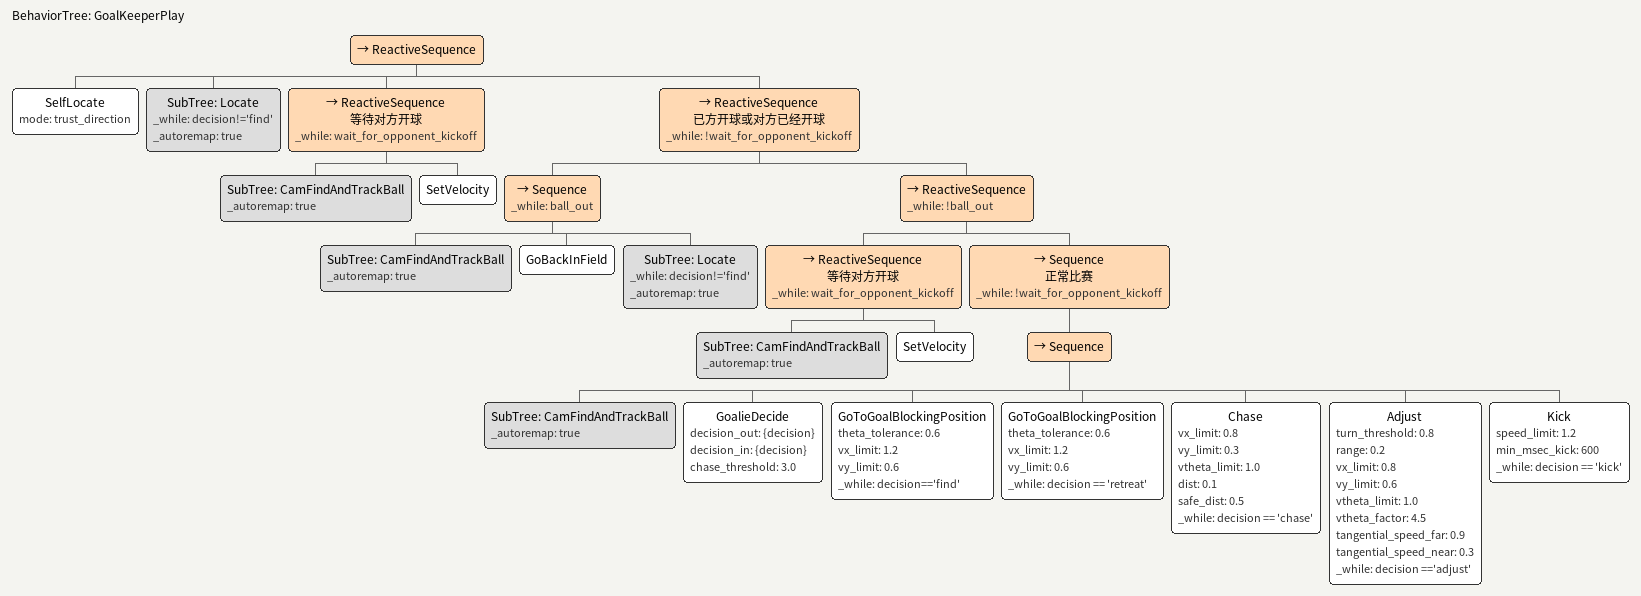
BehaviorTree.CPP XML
<?xml version="1.0" encoding="UTF-8"?>
<root BTCPP_format="4">
  <include path="./subtree_cam_find_and_track_ball.xml"/>

  <include path="./subtree_find_ball.xml"/>

  <include path="./subtree_locate.xml"/>

  <BehaviorTree ID="GoalKeeperPlay">
    <ReactiveSequence>
      <SelfLocate mode="trust_direction"/>
      <SubTree ID="Locate"
               _while="decision!=&apos;find&apos;"
               _autoremap="true"/>
      <ReactiveSequence name="等待对方开球"
                        _while="wait_for_opponent_kickoff">
        <SubTree ID="CamFindAndTrackBall"
                 _autoremap="true"/>
        <SetVelocity/>
      </ReactiveSequence>
      <ReactiveSequence name="已方开球或对方已经开球"
                        _while="!wait_for_opponent_kickoff">
        <Sequence _while="ball_out">
          <SubTree ID="CamFindAndTrackBall"
                   _autoremap="true"/>
          <GoBackInField/>
          <SubTree ID="Locate"
                   _while="decision!=&apos;find&apos;"
                   _autoremap="true"/>
        </Sequence>
        <ReactiveSequence _while="!ball_out">
          <ReactiveSequence name="等待对方开球"
                            _while="wait_for_opponent_kickoff">
            <SubTree ID="CamFindAndTrackBall"
                     _autoremap="true"/>
            <SetVelocity/>
          </ReactiveSequence>
          <Sequence name="正常比赛"
                    _while="!wait_for_opponent_kickoff">
            <Sequence>
              <SubTree ID="CamFindAndTrackBall"
                       _autoremap="true"/>
              <GoalieDecide decision_out="{decision}"
                            decision_in="{decision}"
                            chase_threshold="3.0"/>
              <GoToGoalBlockingPosition theta_tolerance="0.6"
                                        vx_limit="1.2"
                                        vy_limit="0.6"
                                        _while="decision==&apos;find&apos;"/>
              <GoToGoalBlockingPosition theta_tolerance="0.6"
                                        vx_limit="1.2"
                                        vy_limit="0.6"
                                        _while="decision == &apos;retreat&apos;"/>
              <Chase vx_limit="0.8"
                     vy_limit="0.3"
                     vtheta_limit="1.0"
                     dist="0.1"
                     safe_dist="0.5"
                     _while="decision == &apos;chase&apos;"/>
              <Adjust turn_threshold="0.8"
                      range="0.2"
                      vx_limit="0.8"
                      vy_limit="0.6"
                      vtheta_limit="1.0"
                      vtheta_factor="4.5"
                      tangential_speed_far="0.9"
                      tangential_speed_near="0.3"
                      _while="decision ==&apos;adjust&apos;"/>
              <Kick speed_limit="1.2"
                    min_msec_kick="600"
                    _while="decision == &apos;kick&apos;"/>
            </Sequence>
          </Sequence>
        </ReactiveSequence>
      </ReactiveSequence>
    </ReactiveSequence>
  </BehaviorTree>

</root>
